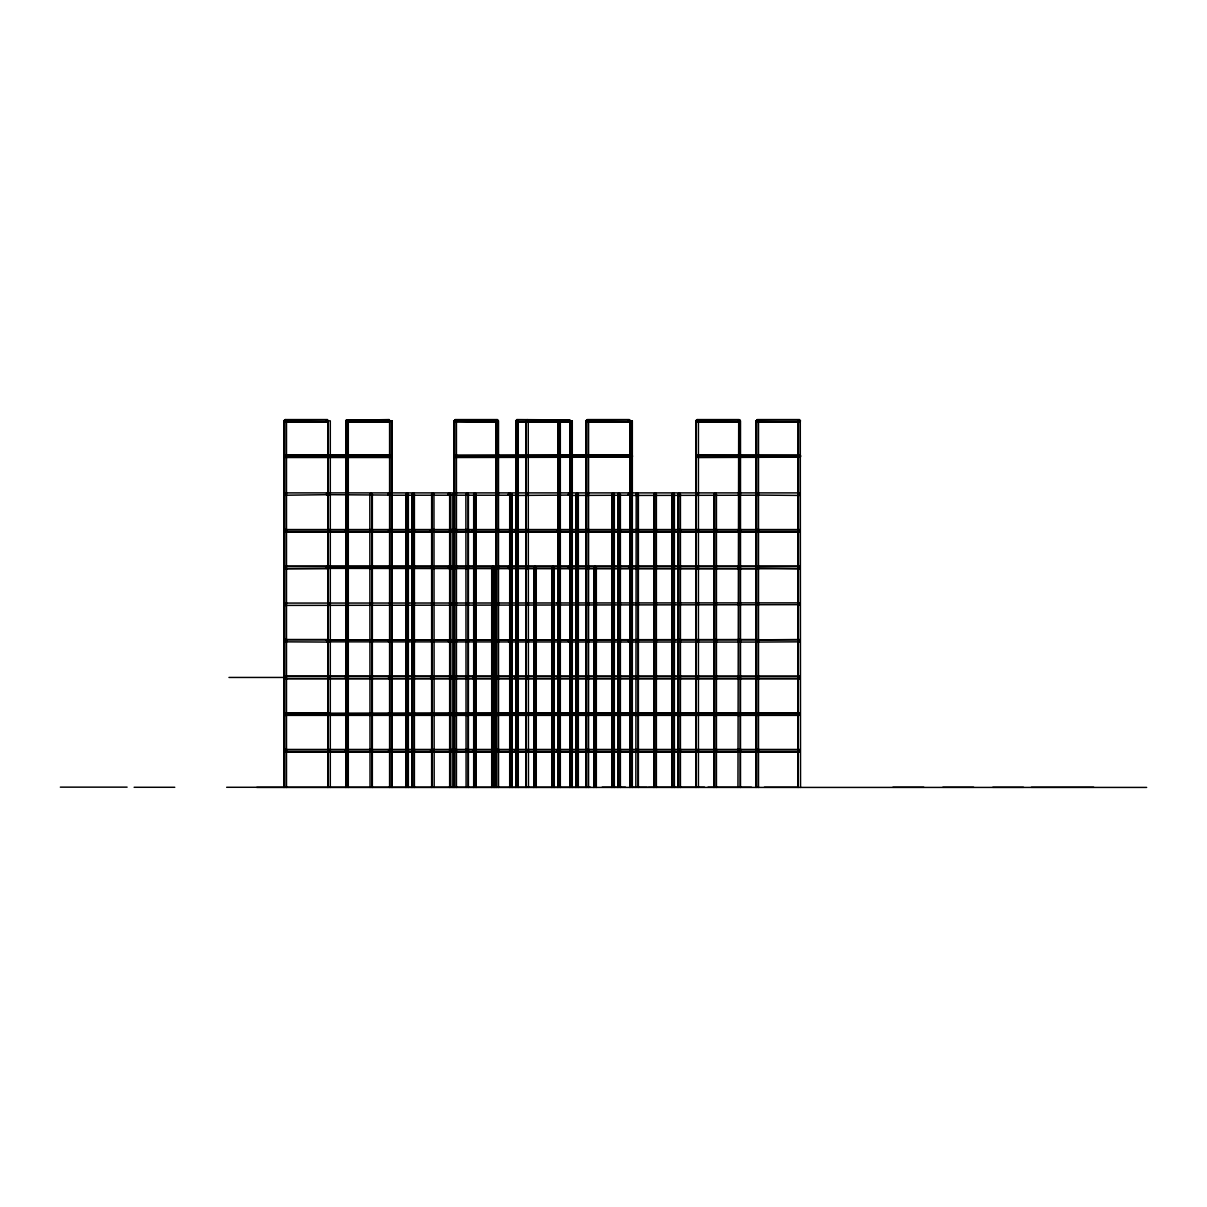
<?xml version="1.0" encoding="UTF-8"?>
<svg xmlns="http://www.w3.org/2000/svg" width="1207" height="1207" viewBox="0 0 1207 1207"><rect width="100%" height="100%" fill="white"/><g stroke="black" fill="none" stroke-linecap="round" stroke-linejoin="round"><path stroke-width="1.5" d="M286.647 456.563L286.572 455.612M285.923 604.466L285.41 602.912M285.923 750.437L285.576 751.855M330.386 456.88L330.462 455.914M329.028 532.091L329.632 530.824M329.737 531.155L329.541 529.918M328.334 603.802L328.41 604.767M329.632 604.134L329.541 605.024M328.334 677.776L328.847 676.222M329.224 678.666L329.632 677.444M329.737 677.776L329.541 676.554M329.632 750.754L329.541 751.659M371.092 532.091L371.605 529.918M390.419 456.246L389.816 457.513L285.938 457.513L285.365 456.518M371.786 751.086L371.711 750.12M413.76 531.457L413.654 529.918M413.76 603.5L413.503 605.235M413.322 678.666L413.835 677.112M413.76 750.12L413.76 751.388M455.824 531.457L455.703 529.918M455.552 605.235L455.824 603.5M498.672 456.563L498.325 455.145M496.726 529.918L496.726 531.714M497.872 531.457L497.752 529.918M496.726 603.244L496.726 605.024M497.872 603.5L497.54 605.039M497.963 604.134L497.601 605.235M496.65 677.172L496.726 678.349M497.601 676.342L497.601 678.545M496.726 751.659L496.726 749.864M497.872 750.12L497.601 751.855M558.63 456.246L557.589 456.985M559.761 531.155L559.248 529.601M557.89 604.134L557.8 605.024M559.761 603.802L559.218 605.145M559.792 604.134L559.248 605.356M571.318 456.985L572.103 457.332L572.45 455.914M557.89 677.444L557.649 678.545M559.414 676.342L559.686 678.078M557.89 750.754L557.8 751.659M559.686 750.12L559.218 751.78M559.792 750.754L559.248 751.991M619.81 604.466L619.478 603.032M632.498 456.563L632.317 455.341M637.824 531.155L637.311 529.601M739.242 455.914L739.589 457.332L740.374 456.985M740.585 456.88L740.645 455.914M739.846 604.767L739.846 603.5M800.709 456.563L800.513 455.341M799.985 604.466L799.472 602.912M284.173 787.417L284.324 420.217M286.074 494.161L285.486 495.383M284.354 567.471L284.943 566.249M326.433 567.199L327.263 568.738L329.028 566.204L755.401 566.204M328.304 567.471L327.791 568.572M345.987 787.417L346.137 420.217M285.214 641.837L327.263 642.064L328.138 640.163L329.028 642.064M346.002 714.106L346.515 713.005M371.922 494.432L371.303 493.15M372.118 494.161C369.885 498.34 369.885 489.982 372.118 494.161L372.133 787.417M346.213 421.122L347.043 422.118L389.092 422.118L390.087 421.183L389.092 419.795L346.424 420.111M390.087 421.183L389.092 419.583L346.288 420.323M370.217 714.106L371.092 712.839L372.118 714.106M407.951 494.161L407.619 495.262M388.05 714.106L388.352 713.201M412.085 787.417L412.613 493.06M389.816 714.106L390.585 712.884M414.001 494.161L413.398 495.383M412.296 640.525L412.869 642.018M454.134 787.417L454.134 420.851L455.19 419.583L497.239 419.583L498.235 420.519L498.28 787.417M454.36 493.889L454.662 495.262M431.865 714.106L432.906 712.839M456.231 494.161L455.703 495.262M454.33 567.471L454.752 566.566M448.099 714.106L448.868 712.884L449.894 713.578M449.864 714.106L450.181 713.201M496.183 787.417L496.499 419.961M498.28 420.851L497.978 421.741M473.913 714.106L475.226 712.884M515.962 787.417L516.008 420.519L517.003 419.583L569.689 419.945M516.143 420.851L517.003 419.795L569.025 419.84M517.863 494.161L517.23 495.187M518.044 494.161L517.275 495.383M508.162 714.106L508.675 713.005M509.927 714.106L510.697 712.884M526.161 714.106L526.931 712.884M558.011 787.417L558.162 420.217M558.449 420.111L559.58 419.749L559.957 421.484M533.977 714.106L534.746 712.884M570.111 420.851L569.251 421.907L517.003 421.907M558.222 567.199L558.841 568.497M569.976 494.161L571.017 492.894L629.315 492.894L630.341 495.066M572.058 494.161L571.545 495.262M551.976 714.106L552.489 713.005M576.011 787.417L576.011 494.161L577.58 493.06M576.222 493.889L576.448 494.9M577.927 494.161L577.489 495.081M586.21 787.417L586.361 420.217M576.207 567.471L576.795 566.249M569.976 714.106L570.504 713.005M586.225 714.106L587.522 712.884M614.107 494.161L613.805 495.066M594.025 714.106L594.553 713.005M618.059 787.417L618.376 493.271M618.497 494.9L619.116 492.894L619.84 495.066M628.575 419.961L628.575 421.741M618.286 567.199L618.497 568.225M632.106 494.161L631.804 495.066M612.024 714.106L612.341 713.201M635.848 787.417L636.21 493.527M619.945 714.378L619.855 713.578M636.255 640.796L636.692 639.876M630.039 714.106L629.571 712.884L628.696 713.367M636.255 714.106L636.692 713.186M674.125 494.493L674.17 787.417M678.123 787.417L678.123 494.161L679.164 492.894L680.024 494.161M680.175 494.493L680.069 493.527M696.122 787.417L696.273 420.217M678.334 640.525L679.164 641.837M672.088 714.106L673.129 712.839M678.304 714.106L678.651 713.005M696.333 567.199L697.178 568.527M737.96 787.417L738.699 419.749M740.087 420.851L739.227 421.907L738.367 420.851M739.74 419.749L739.74 421.952L738.186 420.851M714.137 714.106L715.449 712.884M738.367 567.471L739.831 566.732M740.057 567.743L738.956 566.249L738.322 568.105M756.186 787.417L756.186 420.851L757.227 419.583L799.275 419.583L800.286 420.519L800.543 787.417M757.966 495.066L758.268 494.161M740.087 714.106C738.292 717.667 738.035 710.41 740.057 713.835M798.234 787.417L798.536 419.961M798.415 420.851L799.275 419.583M800.316 420.851L799.547 422.073M800.135 567.471L800.015 568.376M799.547 715.329L800.181 713.473M285.365 455.974L285.938 454.979L390.238 455.492M285.803 604.405L285.41 605.356M329.134 455.612L330.069 457.151M285.848 678.078L285.923 677.112M344.689 530.552L345.579 529.903M328.41 603.5L328.847 605.356M329.662 604.767L329.662 603.5M329.662 751.388L329.662 750.12M346.681 678.545L347.616 677.715M388.503 530.552L389.514 530.069M371.711 604.767L371.711 603.5M390.268 530.552L390.495 529.722M413.714 531.095L413.322 532.046M388.669 678.198L389.665 677.715M391.43 677.715L391.038 678.666M430.431 530.492L431.563 530.069M430.552 530.552L431.291 529.798M456.548 456.88L456.623 455.914M450.332 530.552L450.724 529.601M455.763 531.095L455.552 531.925M430.552 677.715L431.14 678.711L431.729 677.715M433.494 677.715L432.906 678.711M472.495 530.492L473.008 529.601M472.601 530.552L473.189 529.556L473.778 530.552M450.905 678.711L451.493 677.715M455.824 678.078L455.884 677.112M467.848 677.776L467.516 678.545M473.778 677.715L473.038 678.47M473.898 677.776L472.767 678.198M475.543 677.715L474.532 678.198M475.664 677.776L474.592 678.545M514.665 530.552L515.057 529.601L515.766 530.295M526.569 530.19L526.84 529.722M492.954 678.711L493.542 677.715M515.827 677.715L514.816 678.198M515.947 677.776L515.6 678.545M572.329 456.518L571.439 457.151M556.714 530.552L557.589 529.903M557.875 531.095L557.287 531.88M527.836 678.078L527.565 678.545M535.38 678.545L535.591 677.715M557.921 604.767L556.925 603.032M571.379 678.545L571.605 677.715M557.921 751.388L557.921 750.12M577.761 677.776L577.429 678.545M630.492 530.552L630.703 529.722M636.481 530.19L636.753 529.722M637.749 531.457L637.266 529.798M654.541 530.552L654.752 529.722M631.653 677.715L631.261 678.666M619.749 751.388L619.749 750.12M678.53 530.19L678.983 532.046M678.59 530.552L678.983 529.601M698.521 456.88L698.597 455.914M679.752 604.405L679.164 605.401M673.702 677.715L673.129 678.711M679.752 677.715L679.164 678.711M679.797 678.078L679.797 676.81M739.318 455.612L740.102 457.257M740.525 456.518L740.313 457.332M679.752 751.026L679.526 751.855M715.751 677.715L714.816 678.545M739.8 604.405L739.031 605.356M739.8 751.026L739.589 751.855M739.846 751.388L739.846 750.12M757.408 678.666L757.815 677.715M284.384 420.579L285.214 419.583L327.263 419.583L328.304 420.851L327.263 422.118L285.214 422.118L284.173 420.851M286.225 567.803L285.486 568.708M328.304 568.376L327.263 566.204L326.373 568.105M326.373 640.163L327.263 642.064M326.433 640.525L327.791 639.695L328.138 641.43M328.002 713.201L329.028 715.374L755.401 715.374M346.213 713.835L347.299 712.884M454.36 420.579L455.19 419.795L497.978 420.323M407.363 568.708L408.102 567.803M412.236 566.837L412.869 568.708M388.081 640.464L389.695 640.042M414.137 567.803L413.398 568.708M406.095 640.464L406.819 639.559M412.236 640.163L412.236 641.43M388.262 713.835L389.695 713.367M390.133 714.106L390.419 713.186M450.151 567.803L449.14 568.738L448.144 567.803M455.703 568.572L456.186 567.803M431.895 640.464L432.393 639.695M468.15 567.803L467.667 568.572M496.333 493.527L496.711 495.262M448.144 640.464L448.627 639.695M498.144 494.795L498.069 493.889M449.909 640.464L450.905 639.529M526.207 420.519L527.203 419.583L528.198 420.519M526.373 420.579L527.203 419.795L528.032 420.579M454.36 640.525L454.918 639.559M432.076 713.835L432.906 713.05M569.991 495.066L569.251 492.894L517.003 492.894L516.113 494.795M493.965 567.803L492.35 568.225M496.333 566.837L496.711 568.572M448.31 713.835L449.758 713.367M497.978 568.376L497.842 566.732M498.144 568.105L497.978 566.581M473.959 640.464L475.226 639.559M511.964 567.803L511.24 568.708M518.014 567.803L517.275 568.708M474.125 713.835L474.955 713.05M508.192 640.464L509.927 639.891M558.539 493.06L558.796 495.383M509.958 640.464L510.44 639.695M559.957 494.795L559.324 492.939M536.014 567.803L535.274 568.708M492.124 713.835L492.954 712.839L493.995 714.106M570.157 493.527L569.779 495.262M526.207 640.464L526.931 639.559M508.373 713.835L509.927 713.201M558.796 566.249L558.026 567.471L558.796 568.708M516.113 713.473L517.003 715.374M570.262 567.803L569.251 568.738L568.256 567.803M572.027 567.803L571.545 568.572M576.161 566.837L576.161 568.105M630.145 421.122L629.315 421.907L587.251 421.907L586.391 420.851L587.251 419.583L629.315 419.583L630.341 420.851L629.315 422.118L587.251 422.118L586.225 420.851M570.021 640.464L570.504 639.695M596.062 567.803L595.579 568.572M576.161 640.163L576.161 641.43M568.422 713.835L568.98 712.884L570.413 713.367M594.055 640.464L594.553 639.695M619.855 567.999L619.855 566.958M586.421 713.835L587.477 713.081M636.21 566.837L636.843 568.708M612.07 640.464L612.553 639.695M619.855 641.309L619.855 640.268M696.333 420.579L697.178 419.583L739.227 419.583L740.057 420.579M612.236 713.835L612.553 713.005M654.119 640.464L654.858 639.559M630.341 714.106L630.341 713.201M672.118 640.464L672.601 639.695M740.057 494.432L738.79 495.081M672.299 713.835L673.129 713.05M678.274 713.473L679.164 715.374M758.056 494.432L757.498 495.383M738.382 567.743L739.74 568.572L740.117 566.837M758.222 567.803L757.498 568.708M738.322 640.163L738.322 641.43M714.348 713.835L715.404 713.081M738.367 640.796C739.665 644.885 740.947 637.417 738.473 640.268M740.117 641.43L740.117 640.163M798.37 493.527L799.004 495.383M800.181 494.795L799.547 492.939M798.37 566.837L799.004 568.708M798.446 567.199L799.004 566.249M800.181 568.105L799.547 566.249M390.344 456.759L285.516 456.985M345.79 677.972L344.976 678.364M456.427 457.136L456.427 455.341M344.749 750.241L345.579 749.849M345.79 751.282L344.749 751.282M388.458 750.12L389.605 750.241M527.414 455.718L528.455 455.718M528.455 456.759L527.414 456.759M431.668 677.972L430.718 678.198M514.725 530.295L515.661 530.069M558.539 457.136L558.72 455.914M430.507 750.12L431.774 750.12M430.612 750.241L431.668 750.241M587.462 455.718L588.609 455.612L587.99 455.19M588.503 456.759L587.356 456.88M496.726 676.554L496.53 677.776M472.556 750.12L473.823 750.12M472.661 750.241L473.717 750.241M473.702 751.659L472.556 751.388L473.491 751.674M631.276 455.718L632.227 455.492M514.604 750.12L515.766 750.241M557.815 677.972L556.865 678.198M587.779 677.972L586.889 678.545M698.415 456.759L697.269 456.88L697.706 455.009L800.301 455.326M679.677 605.024L679.873 603.802M655.627 678.349L655.31 678.666M739.74 531.714L739.227 529.556M697.691 678.349L697.178 678.711M285.214 532.091L799.275 532.091L799.909 530.19M799.788 531.714L799.985 530.492M739.74 678.349L739.921 677.112M799.803 604.662L285.214 605.401M328.017 494.689L285.214 495.217M328.002 495.066L327.263 493.105M284.49 566.581L284.943 568.708M388.352 419.961L389.092 422.118M389.831 421.379L346.424 421.59M326.524 566.958L327.882 566.732M388.337 493.633L389.816 493.271L389.816 495.066M407.83 495.066L408.132 494.161L408.147 787.417M370.338 566.958L371.303 566.46M371.831 567.999C370.111 570.836 369.372 564.544 371.696 566.732M346.288 640.268L347.299 639.559M449.894 494.689L448.868 495.383L448.099 494.161M455.461 492.939L454.285 494.795M326.539 713.201L326.75 715.208L328.198 714.378M371.982 641.43L370.338 641.309M328.289 713.578L755.401 712.839M328.017 714.635L285.214 715.163M388.337 640.268L389.514 639.876M449.894 567.999L448.4 567.999M370.353 713.201L370.187 714.74L371.605 715.208M509.942 494.689L508.373 494.432M558.328 419.961L558.222 421.122M448.4 640.268L449.894 640.268M454.451 639.891L454.918 642.018M509.942 567.999L508.977 568.497M474.215 640.268L475.181 639.77M570.413 493.422L570.126 494.795M492.215 640.268L492.954 639.529L493.965 640.464M508.449 640.268L509.942 640.268M559.792 568.376L559.324 566.249M516.279 639.891L516.732 642.018M570.006 567.999L568.829 568.391M496.635 713.367L496.711 715.208M636.376 493.271L636.692 495.081M497.978 714.997L498.144 713.473M637.854 495.066L638.156 494.161L638.171 787.417M568.512 640.268L569.251 639.529L570.262 640.464M568.361 641.43L570.504 641.883M619.84 568.376L619.84 566.581M619.84 641.686L619.84 639.891M628.56 640.268L630.054 640.268M630.205 641.43L628.409 641.43M678.44 566.581L678.44 568.376M739.951 495.066L739.227 492.894L738.488 495.066M696.439 566.581L697.178 568.738M618.497 713.367L618.497 714.846M619.84 714.997L619.84 713.201M739.966 567.999L738.609 568.225M714.423 640.268L715.449 639.559M756.487 639.891L756.714 641.883M738.488 713.201L739.227 715.374L739.951 713.201M286.315 457.332L285.938 454.979M345.79 531.714L344.976 531.729M347.556 531.714L346.741 531.729M389.605 531.714L388.79 531.729M455.492 455.492L631.804 454.979M371.454 605.235L371.665 603.862M431.653 531.714L430.627 531.714M344.764 676.554L345.579 676.539M347.465 678.198L346.605 678.198M527.414 455.341L528.56 455.612M388.579 676.554L389.393 676.539M345.7 751.508L344.84 751.508M571.318 455.492L572.269 455.718M515.751 531.714L514.725 531.714M472.676 676.554L473.491 676.539M586.828 530.069L587.839 530.552M455.492 751.674L455.552 749.668M455.552 751.855L455.824 750.12M474.532 750.015L475.483 750.241M475.377 751.508L474.592 751.855M697.465 455.492L799.698 455.326M698.325 456.985L697.314 456.518M515.661 751.508L514.725 751.282L515.057 751.991M739.529 455.492L740.555 456.246M715.691 531.714L714.816 531.925M556.865 750.015L557.875 750.482M557.725 751.508L556.668 751.388L557.589 751.674M619.478 678.545L619.81 677.112M586.889 751.855L587.688 751.508M715.6 678.198L714.755 678.198M799.638 605.235L799.426 603.123M284.611 420.111L327.263 419.795L328.123 420.851L327.263 421.907L285.214 421.907M326.75 493.06L326.539 495.066M388.563 493.06L388.352 495.066M413.654 495.262L414.167 494.161L414.182 787.417M346.303 566.581L347.299 566.249M388.352 566.581L389.816 566.581M388.473 566.732L389.695 566.732M389.695 568.225L388.081 567.803M467.667 495.262L468.18 494.161L468.195 787.417M326.659 640.042L327.882 640.042M328.425 640.042L755.401 639.529M327.882 641.536L326.659 641.536M568.738 419.749L568.361 421.484M496.711 493.06L496.635 494.9M586.647 420.111L629.315 419.795L630.145 420.579L630.024 787.417M509.927 495.066L508.162 494.161M284.701 713.005L284.218 714.438L285.214 715.374L327.263 715.374M448.416 566.581L449.758 566.732M370.564 639.695L370.564 641.883M448.536 566.732L449.577 566.566M371.696 641.536L370.866 641.807M389.695 641.536L388.473 641.536M474.351 566.732L475.226 566.249M328.425 713.367L755.401 713.05M492.23 566.581L493.572 566.732M492.35 566.732L493.391 566.566M577.58 495.262L578.093 494.161L578.108 787.417M508.585 566.732L509.927 566.581M509.927 568.376L508.449 567.999M534.399 566.732L535.742 566.581M696.56 420.111L739.438 419.84M628.787 493.06C626.493 495.911 632.272 495.73 629.526 493.15M552.278 566.581L553.757 566.581M568.512 566.581L569.991 566.581M568.648 566.732L569.87 566.732M492.35 640.042L493.708 640.268M493.572 641.536L492.35 641.536M496.711 639.695L496.711 641.883M586.527 566.581L587.522 566.249M586.647 566.732L587.477 566.46M509.807 641.536L508.766 641.702M509.927 641.686L508.585 641.536M594.327 566.581L595.67 566.732M594.463 566.732L595.292 566.46M454.662 713.005L454.179 714.438L455.19 715.374M618.587 566.385L618.587 568.572M628.575 566.581L630.039 566.581M628.696 566.732L629.918 566.732M629.828 568.572L630.069 567.803M492.35 713.367L493.708 713.578M569.87 641.536L568.648 641.536M496.711 713.005L496.333 714.74M618.587 639.695L618.587 641.883M628.696 640.042L629.737 639.876M629.918 641.536L628.696 641.536M714.559 566.732L715.449 566.249M568.648 713.367L569.689 713.186M576.539 713.005L576.056 714.438L577.067 715.374M618.587 713.005L618.587 715.208M636.602 713.005L636.21 714.74M714.559 640.042L715.404 639.77M738.609 640.042L739.831 640.042M739.831 641.536L738.609 641.536M329.466 455.326L330.28 455.718M285.41 532.046L285.923 530.492M328.847 529.601L328.334 531.155M328.877 529.798L328.847 532.046M346.681 529.722L347.465 530.069M455.612 455.326L632.106 455.326M456.216 457.151L631.276 456.759M497.661 455.326L498.551 455.974M515.781 455.009L516.4 455.492M516.264 457.151L515.449 456.759M473.491 531.729L472.676 531.714M632.106 457.151L455.914 457.513M346.681 676.342L347.556 676.554M430.839 676.539L431.653 676.554M346.681 749.668L347.556 750.241M474.592 676.342L475.467 676.554M800.301 457.151L697.902 457.513M714.816 529.722L715.6 530.069M431.321 751.991L430.507 751.388L431.14 751.81M586.889 676.342L587.779 676.554M738.865 603.032L739.74 603.606M714.816 676.342L715.691 676.554M799.426 678.47L799.788 676.554M799.472 678.666L799.985 677.112M799.472 751.991L799.638 749.668M327.7 495.081L326.841 495.081M346.515 493.06L347.299 492.939M390.63 493.15L390.585 495.383M389.514 495.081L328.289 494.689M406.578 493.06L407.619 493.06M412.703 493.256L413.654 493.06M558.63 419.945L559.897 420.579L559.324 422.073M432.393 493.06L433.419 493.06M448.627 493.06L449.668 493.06M466.626 493.06L467.667 493.06M328.817 566.46L328.138 568.105M474.442 493.06L475.483 493.06M508.675 493.06L509.716 493.06M371.515 568.391L370.217 567.471M412.869 566.249L412.915 568.497M569.689 495.081L517.003 495.428M284.943 639.559L284.49 641.686M284.988 639.77L284.701 641.883M586.738 493.06L587.522 492.939M454.918 566.249L454.451 568.376M612.553 493.06L613.594 493.06M328.606 639.876L755.401 639.74M618.678 493.256L619.945 493.889M630.854 493.15L629.315 495.217L571.017 495.428M636.692 493.256L637.643 493.06M508.766 566.566L509.807 566.732M654.601 493.06L655.642 493.06M516.732 566.249L516.279 568.376M672.601 493.06L673.642 493.06M559.324 568.708L559.49 566.566M714.65 493.06L715.691 493.06M739.001 493.15L738.699 495.262M449.577 641.702L448.25 641.43M629.737 568.391L628.56 567.999M493.391 641.702L492.531 641.702M799.547 495.383L799.713 493.256M370.655 713.186L371.831 713.578M516.732 639.559L516.777 641.807M389.605 715.208L388.563 715.208M412.869 712.884L412.402 714.997M558.796 639.559L558.026 640.796L558.796 642.018M558.841 639.77L558.222 641.068M559.324 642.018L559.792 639.891M568.829 639.876L570.006 640.268M576.795 639.559L576.795 642.018M449.668 715.208L448.627 715.208M636.843 639.559L636.074 640.796L636.843 642.018M493.482 715.208L492.441 715.208M509.716 715.208L508.675 715.208M558.796 712.884L558.026 714.106L558.796 715.329M558.841 713.081L558.841 715.117M559.324 715.329L560.093 714.106L559.324 712.884M569.779 715.208L568.738 715.208M756.789 639.876L799.275 639.529M629.828 715.208L628.787 715.208M799.004 639.559L798.37 641.43M799.049 639.77L799.004 642.018M799.547 642.018L800.181 640.163M738.79 713.186L739.65 713.186M799.004 712.884L798.37 714.74M285.787 455.22L389.816 454.979M697.902 457.287L800.166 457.257M619.116 532.091L619.81 530.492M371.092 678.5L371.273 676.222M371.092 678.711L371.605 676.554M618.919 676.222L619.719 677.444M739.031 676.222L739.831 677.444M327.263 419.583L326.267 420.519L326.75 421.952M327.263 419.795L326.403 420.851L327.263 422.118M389.092 419.583L388.262 421.122M497.239 419.583L497.012 421.862M515.962 420.851L517.003 422.118L569.251 422.118L570.157 420.217M328.198 494.432L327.263 492.894L285.214 492.894L284.173 494.161L284.943 495.383M800.135 420.851L799.275 419.795L757.227 419.795L756.367 420.851L757.227 422.118L799.275 422.118M327.263 492.894L326.403 494.161L327.263 495.428M389.092 492.894L329.028 492.894L328.032 493.829L328.515 495.262M347.254 495.187L346.288 494.689M347.299 495.383L346.002 494.161M371.092 493.105L370.866 495.187M515.178 492.894L390.857 492.894L389.605 495.262L388.262 494.432M475.181 495.187L474.095 494.161M475.226 495.383L473.913 494.161M569.251 492.894L568.361 494.795M587.477 495.187L586.391 494.161M587.522 495.383L586.225 494.161M629.315 492.894L628.47 494.432M755.401 492.894L631.08 492.894L630.175 494.795M715.404 495.187L714.318 494.161M715.449 495.383L714.137 494.161L714.122 787.417M799.275 492.894L757.227 492.894L756.487 495.066M757.227 493.105L756.367 494.161L757.227 495.428M475.181 568.497L473.959 567.803M475.226 568.708L474.049 568.105M534.792 566.46L535.621 566.732M587.522 568.708L586.511 567.999M679.164 566.204L678.334 567.743M715.404 568.497L714.559 568.225M715.449 568.708L714.423 567.999M347.299 642.018L346.137 641.43M475.226 642.018L474.049 641.43M587.522 642.018L586.647 641.536M679.164 639.529L678.123 640.796L679.164 642.064M697.178 639.529L696.137 640.796L697.178 642.064M697.178 639.74L696.333 641.068M715.449 642.018L714.559 641.536M327.7 713.186L326.433 713.835L327.263 715.163M347.299 715.329L346.515 715.208M475.226 715.329L474.442 715.208M508.977 713.081L509.942 713.578M587.522 715.329L586.738 715.208M697.178 712.839L696.167 713.775L696.65 715.208M715.449 715.329L714.65 715.208M285.576 420.851L283.962 420.851L283.962 787.417M347.148 420.851L345.775 420.851L345.775 787.417M455.627 420.851L453.923 420.851L453.923 787.417M517.124 420.851L515.751 420.851L515.751 787.417M587.371 420.851L585.999 420.851L585.999 787.417M698.325 420.851L695.911 420.851L695.911 787.417M737.96 420.851L740.479 420.851L740.479 787.417M757.453 420.851L755.959 420.851L755.959 787.417M800.543 420.851L798.008 420.851L798.008 787.417M455.19 421.907L497.239 421.907M737.386 421.907L697.178 421.907L696.303 420.851M799.275 421.907L756.623 421.59M497.239 422.118L454.435 421.379M737.386 422.118L697.178 422.118L696.137 420.851M413.488 494.161L411.874 494.161L411.874 787.417M577.67 494.161L575.799 494.161L575.799 787.417M635.848 494.161L636.904 494.161M390.857 495.217L515.178 495.217M631.08 495.428L755.401 495.217M799.275 495.428L756.789 495.081M285.214 529.556L799.275 529.556M285.214 529.767L799.275 529.767M285.214 531.88L799.275 531.88M285.214 566.204L327.263 566.204M799.275 566.204L757.227 566.204L756.186 567.471L757.227 568.738L799.275 568.738M285.214 566.43L327.263 566.43M329.028 566.43L755.401 566.43M799.275 566.43L757.227 566.43L756.397 567.743M285.214 568.527L326.659 568.225M755.401 568.527L328.606 568.391M799.275 568.527L756.487 567.999M285.214 568.738L327.263 568.738M755.401 568.738L328.425 568.225M285.214 603.078L799.275 602.866M285.214 639.529L327.263 639.529M285.214 639.74L327.263 639.74M757.227 639.74L799.275 639.74M755.401 642.064L329.028 641.837L328.198 641.068M799.275 641.837L757.227 642.064L756.397 641.068M285.214 676.176L799.275 676.176M285.214 676.388L799.577 676.539M228.968 677.444L283.479 677.444M285.214 678.5L799.275 678.5M285.214 678.711L799.275 678.711M285.214 712.839L327.263 712.839M799.275 712.839L757.227 712.839L756.186 714.106L757.227 715.374L799.275 715.374M285.214 713.05L327.263 713.05M799.275 713.05L757.227 713.05L757 715.117M329.028 715.163L755.401 715.163M757.227 715.163L799.275 715.163M285.214 749.487L799.275 749.487M285.214 749.713L799.275 749.713M285.214 751.81L799.275 751.81M285.214 752.021L799.275 752.021M60.35 787.145L127.097 787.145M134.128 787.281L174.774 787.281M226.66 787.281L590.645 787.281M602.172 787.236L625.513 787.236M629.556 787.236L647.208 787.236M648.431 787.236L704.556 787.236M707.981 787.236L751.493 787.266M764.348 787.266L797.54 787.266M892.893 787.266L923.823 787.266M942.833 787.266L973.642 787.266M992.788 787.296L1023.491 787.296M1031.351 787.296L1093.693 787.266M256.744 787.417L1146.65 787.417M697.178 419.583L698.174 420.519M697.178 419.795L698.008 420.579M569.251 422.118L568.391 420.851M517.003 419.583L517.833 420.579M285.214 419.583L286.225 420.519M285.214 419.795L286.044 420.579M739.227 493.105L740.057 493.889M697.435 492.939L696.137 494.161L697.178 495.428M697.178 495.217L696.333 494.432M679.164 495.428L678.334 494.432M673.129 495.428L672.088 494.161L672.073 787.417M449.14 495.217L448.28 494.161M432.906 495.428L432.046 494.161M673.129 568.738L672.118 567.803M450.905 568.738L449.909 567.803M432.906 568.527L431.895 567.803M432.906 568.738L432 568.105M450.905 642.064L448.416 641.686M432.906 642.064L432 641.43M697.178 715.374L696.303 714.106M679.164 715.163L678.334 714.378M413.141 715.374L412.281 714.106M371.092 715.163L370.247 714.378M697.902 454.979L698.476 455.974M558.328 455.326C556.548 455.824 558.464 454.179 558.6 455.974M739.227 529.767L739.831 530.824M697.178 529.556L697.752 530.552M679.164 529.556L679.767 530.824M329.028 529.556L329.617 530.552M557.287 603.078L557.875 603.862M679.164 749.487L679.767 750.754M329.028 676.176L329.617 677.172M346.877 751.78L347.556 751.282L346.605 751.508M799.049 568.497L798.415 567.471M526.931 495.383L526.161 494.161M757.498 639.559L758.222 640.464M576.795 568.708L576.222 567.743M284.988 421.862L284.354 420.851M412.869 495.383L412.1 494.161M526.931 568.708L526.207 567.803M799.547 712.884L800.135 714.106M510.742 568.497L509.958 567.803M757.498 712.884L758.268 714.106M454.918 568.708L454.36 567.743M559.324 639.559L559.897 640.525M406.819 568.708L406.095 567.803M517.275 639.559L518.014 640.464M511.24 639.559L511.964 640.464M407.363 639.559L408.102 640.464M535.274 712.884L536.044 714.106M390.585 642.018L388.186 641.43M517.275 712.884L517.833 713.835M511.24 712.884L512.009 714.106M454.964 715.117L454.33 714.106M285.486 639.559L286.225 640.464M413.398 712.884L414.167 714.106M407.363 712.884L407.921 713.835M285.486 712.884L286.255 714.106M631.261 529.601L631.653 530.552M556.985 531.729L557.921 530.19M527.384 529.601L527.791 530.552M511.149 529.601L511.662 530.492M799.472 749.532L799.864 750.482M389.997 455.009L390.404 455.974M696.982 678.666L696.469 677.776M679.36 676.222L679.767 677.444M678.983 678.666L678.59 677.715M407.287 529.601L407.679 530.552L407.453 529.722M559.248 676.222L559.641 677.172M619.297 749.532L619.719 750.754M413.322 602.912L413.745 604.134M450.724 678.666L450.332 677.715M388.895 678.666L388.503 677.715M798.762 421.952L798.446 421.122M628.787 421.952L628.47 421.122M636.602 495.262L636.074 494.161M618.587 495.262L618.075 494.161M612.553 495.262L612.205 494.161M576.539 495.262L576.026 494.161M496.711 421.952L496.198 420.851M569.87 493.422L568.512 493.633L568.738 495.262M570.504 495.262L570.187 494.432M636.692 568.391L636.255 567.471M612.553 568.572L612.07 567.803M594.553 568.572L594.055 567.803M570.504 568.572L570.021 567.803M552.489 568.572L552.006 567.803M466.626 495.262L466.113 494.161M595.579 639.695L596.062 640.464M508.675 568.572L508.192 567.803M571.545 639.695L572.027 640.464M629.828 713.005L630.31 713.775M535.531 639.695L536.014 640.464M595.579 713.005L596.107 714.106M577.58 713.005L578.093 714.106M571.545 713.005L572.058 714.106M553.53 713.005L554.058 714.106M467.667 639.695L468.15 640.464M455.703 639.695L456.186 640.464M454.752 641.702L454.33 640.796M449.668 639.695L450.151 640.464M467.667 713.005L468.18 714.106M455.703 713.005L456.231 714.106M654.752 678.545L654.541 677.715M636.753 678.545L636.527 677.715M630.703 678.545L630.492 677.715M497.601 529.722L497.827 530.552M455.552 529.722L455.763 530.552M557.649 676.342L557.875 677.172M431.502 529.722L431.729 530.552M526.84 678.545L526.614 677.715M514.876 678.545L514.665 677.715M391.219 529.722L391.37 529.918M472.827 678.545L472.601 677.715M345.64 529.722L345.79 529.918M390.495 678.545L390.434 678.198M413.503 749.668L413.745 750.754M329.39 749.668L329.617 750.482M798.536 421.741L798.234 420.851M800.015 639.891L800.135 640.796M612.341 495.066L612.024 494.161M558.328 421.741L558.026 420.851M637.854 713.201L638.156 714.106M631.804 713.201L632.106 714.106M613.805 713.201L614.107 714.106M569.991 713.201L570.292 714.106M497.978 639.891L497.978 641.686L498.069 640.525M517.743 713.201L518.044 714.106M497.978 713.201L498.099 714.106M371.831 640.268L370.821 639.559L370.247 641.068M407.83 713.201L408.132 714.106M679.677 603.244L679.767 604.134M739.74 749.864L739.831 750.754M413.654 676.554L413.745 677.444M328.515 678.349L328.425 677.444M406.201 494.795L406.05 787.417M758.494 422.737L758.494 787.417M758.268 422.737L758.268 787.417M740.268 420.851L740.268 787.417M716.445 494.161L716.445 787.417M716.219 494.161L716.219 787.417M713.91 494.161L713.91 787.417M698.431 422.737L698.431 787.417M680.431 787.417L680.431 494.161L677.912 494.161L677.912 787.417M680.22 494.161L680.22 787.417M674.381 494.161L674.381 787.417M671.861 494.161L671.861 787.417M656.382 493.799L656.382 787.417M656.17 493.799L656.17 787.417M654.073 493.799L654.073 787.417M653.862 493.799L653.862 787.417M638.382 494.161L638.382 787.417M632.332 787.417L632.332 420.851L629.813 420.851L629.813 787.417M632.121 420.851L632.121 787.417M620.383 787.417L620.383 494.161L617.848 494.161L617.848 787.417M620.157 494.161L620.157 787.417M614.333 493.799L614.333 787.417M614.122 493.799L614.122 787.417M612.024 493.799L612.024 787.417M611.813 493.799L611.813 787.417M596.333 567.471L596.333 787.417M596.107 567.471L596.107 787.417M594.025 567.471L594.025 787.417M593.799 567.471L593.799 787.417M588.518 422.737L588.518 787.417M588.307 422.737L588.307 787.417M578.319 494.161L578.319 787.417M572.284 787.417L572.284 420.851L569.749 420.851L569.749 787.417M572.073 420.851L572.073 787.417M569.976 420.851L569.976 787.417M560.32 787.417L560.32 420.851L557.8 420.851L557.8 787.417M560.108 420.851L560.108 787.417M554.285 567.471L554.285 787.417M554.058 567.471L554.058 787.417M551.961 567.471L551.961 787.417M551.75 567.471L551.75 787.417M536.27 567.471L536.27 787.417M536.059 567.471L536.059 787.417M533.962 567.471L533.962 787.417M533.75 567.471L533.75 787.417M528.244 422.737L528.47 787.417M526.161 422.737L526.161 787.417M525.935 422.737L525.935 787.417M518.271 422.737L518.271 787.417M518.059 422.737L518.059 787.417M512.221 494.161L512.221 787.417M512.009 494.161L512.009 787.417M509.912 494.161L509.912 787.417M509.701 494.161L509.701 787.417M498.506 787.417L498.506 420.851L495.971 420.851L495.971 787.417M494.221 567.471L494.221 787.417M494.01 567.471L494.01 787.417M491.913 567.471L491.913 787.417M491.702 567.471L491.702 787.417M476.222 493.799L476.222 787.417M476.011 493.799L476.011 787.417M473.913 493.799L473.913 787.417M473.687 493.799L473.687 787.417M468.407 494.161L468.407 787.417M465.887 494.161L466.098 787.417M456.442 422.737L456.442 787.417M456.231 422.737L456.231 787.417M452.172 494.161L452.172 787.417M449.864 494.161L449.864 787.417M449.653 494.161L449.653 787.417M433.947 493.799L434.173 787.417M431.865 493.799L431.865 787.417M431.638 493.799L431.638 787.417M414.393 494.161L414.393 787.417M408.358 494.161L408.358 787.417M405.824 494.161L405.824 787.417M392.124 787.417L392.124 420.851L389.589 420.851L389.589 787.417M391.898 420.851L391.898 787.417M389.801 420.851L389.801 787.417M372.344 787.417L372.344 494.161L369.825 494.161L370.036 787.417M348.295 422.737L348.295 787.417M348.084 422.737L348.084 787.417M330.296 787.417L330.296 420.851L327.776 420.851L327.776 787.417M327.987 420.851L327.987 787.417M286.481 422.737L286.481 787.417M286.27 422.737L286.27 787.417M389.605 751.282L388.895 751.991L389.725 751.388"/></g></svg>
